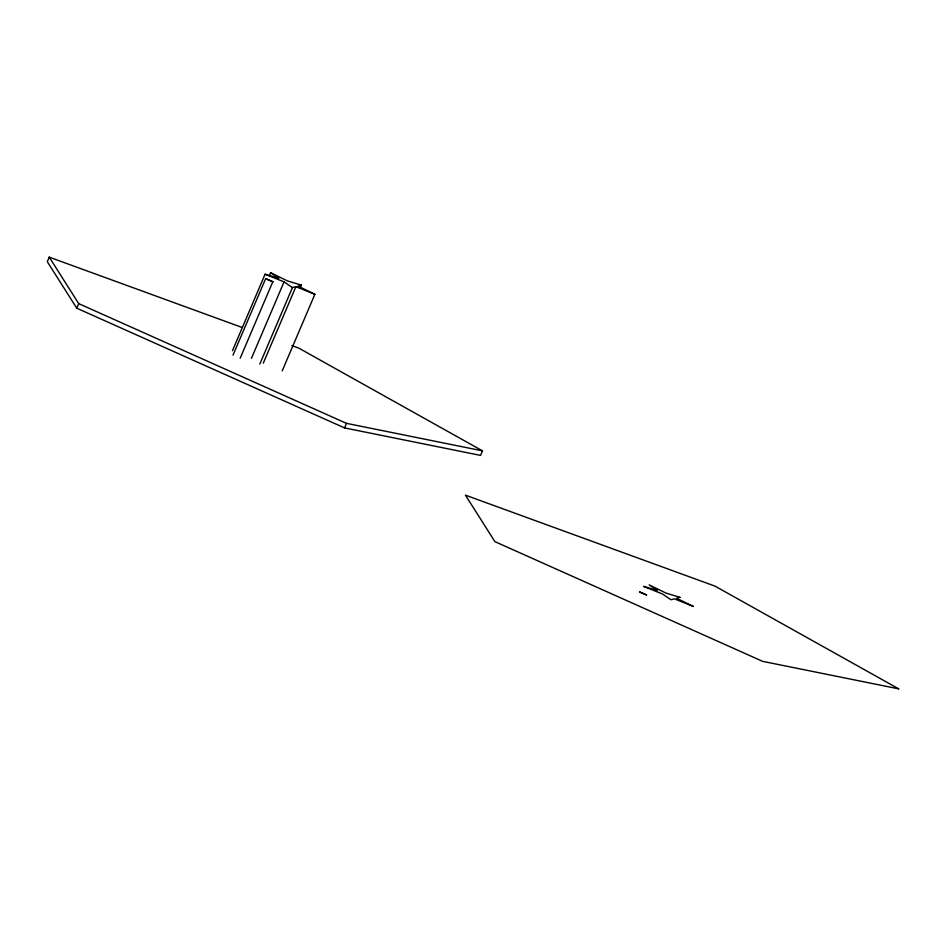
<?xml version="1.0" encoding="UTF-8"?>
<svg xmlns="http://www.w3.org/2000/svg" width="946" height="946" viewBox="0 0 946 946"><rect width="100%" height="100%" fill="white"/><g stroke="black" fill="none" stroke-linecap="round" stroke-linejoin="round"><path stroke-width="1.42" d="M265.66 278.644L272.803 281.754L265.66 278.644L233 355.164M241.963 327.399L49.239 257.146L47.3 261.699L76.768 308.195L344.545 427.911L480.568 455.404L482.507 450.852L298.806 348.128L291.876 345.597M76.768 308.195L78.707 303.631L49.239 257.146M232.468 350.694L265.093 274.21L278.869 278.337L270.615 272.708L269.468 275.392M240.178 358.238L272.803 281.754M251.435 358.368L284.06 281.873L265.093 274.21M259.819 364.044L292.444 287.56L295.909 286.662L314.864 294.312L282.251 370.797M263.295 363.146L295.909 286.662M300.237 287.809L301.384 285.124L287.513 280.938L270.615 272.708M344.545 427.911L346.484 423.347L482.507 450.852M301.384 285.124L298.037 286.082L314.864 294.312M78.707 303.631L346.484 423.347M284.06 281.873L292.444 287.56M639.555 591.96L646.721 595.022L639.626 591.924M679.938 597.316L676.591 598.262L693.418 606.492L674.463 598.842L670.986 599.74L662.614 594.064L643.647 586.39L657.423 590.529L649.169 584.888L666.067 593.118L679.938 597.316M898.7 688.854L762.677 661.36L494.9 541.644L465.432 495.148L714.999 586.13L898.7 688.854"/></g></svg>
